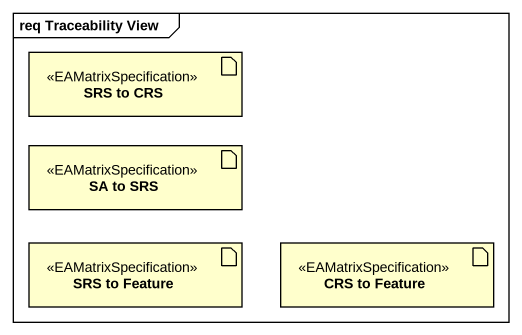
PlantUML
@startuml
mainframe req Traceability View
artifact "SRS to CRS" as SRS_to_CRS <<EAMatrixSpecification>>
artifact "SA to SRS" as SA_to_SRS <<EAMatrixSpecification>>
artifact "SRS to Feature" as SRS_to_Feature <<EAMatrixSpecification>>
artifact "CRS to Feature" as CRS_to_Feature <<EAMatrixSpecification>>
@enduml
